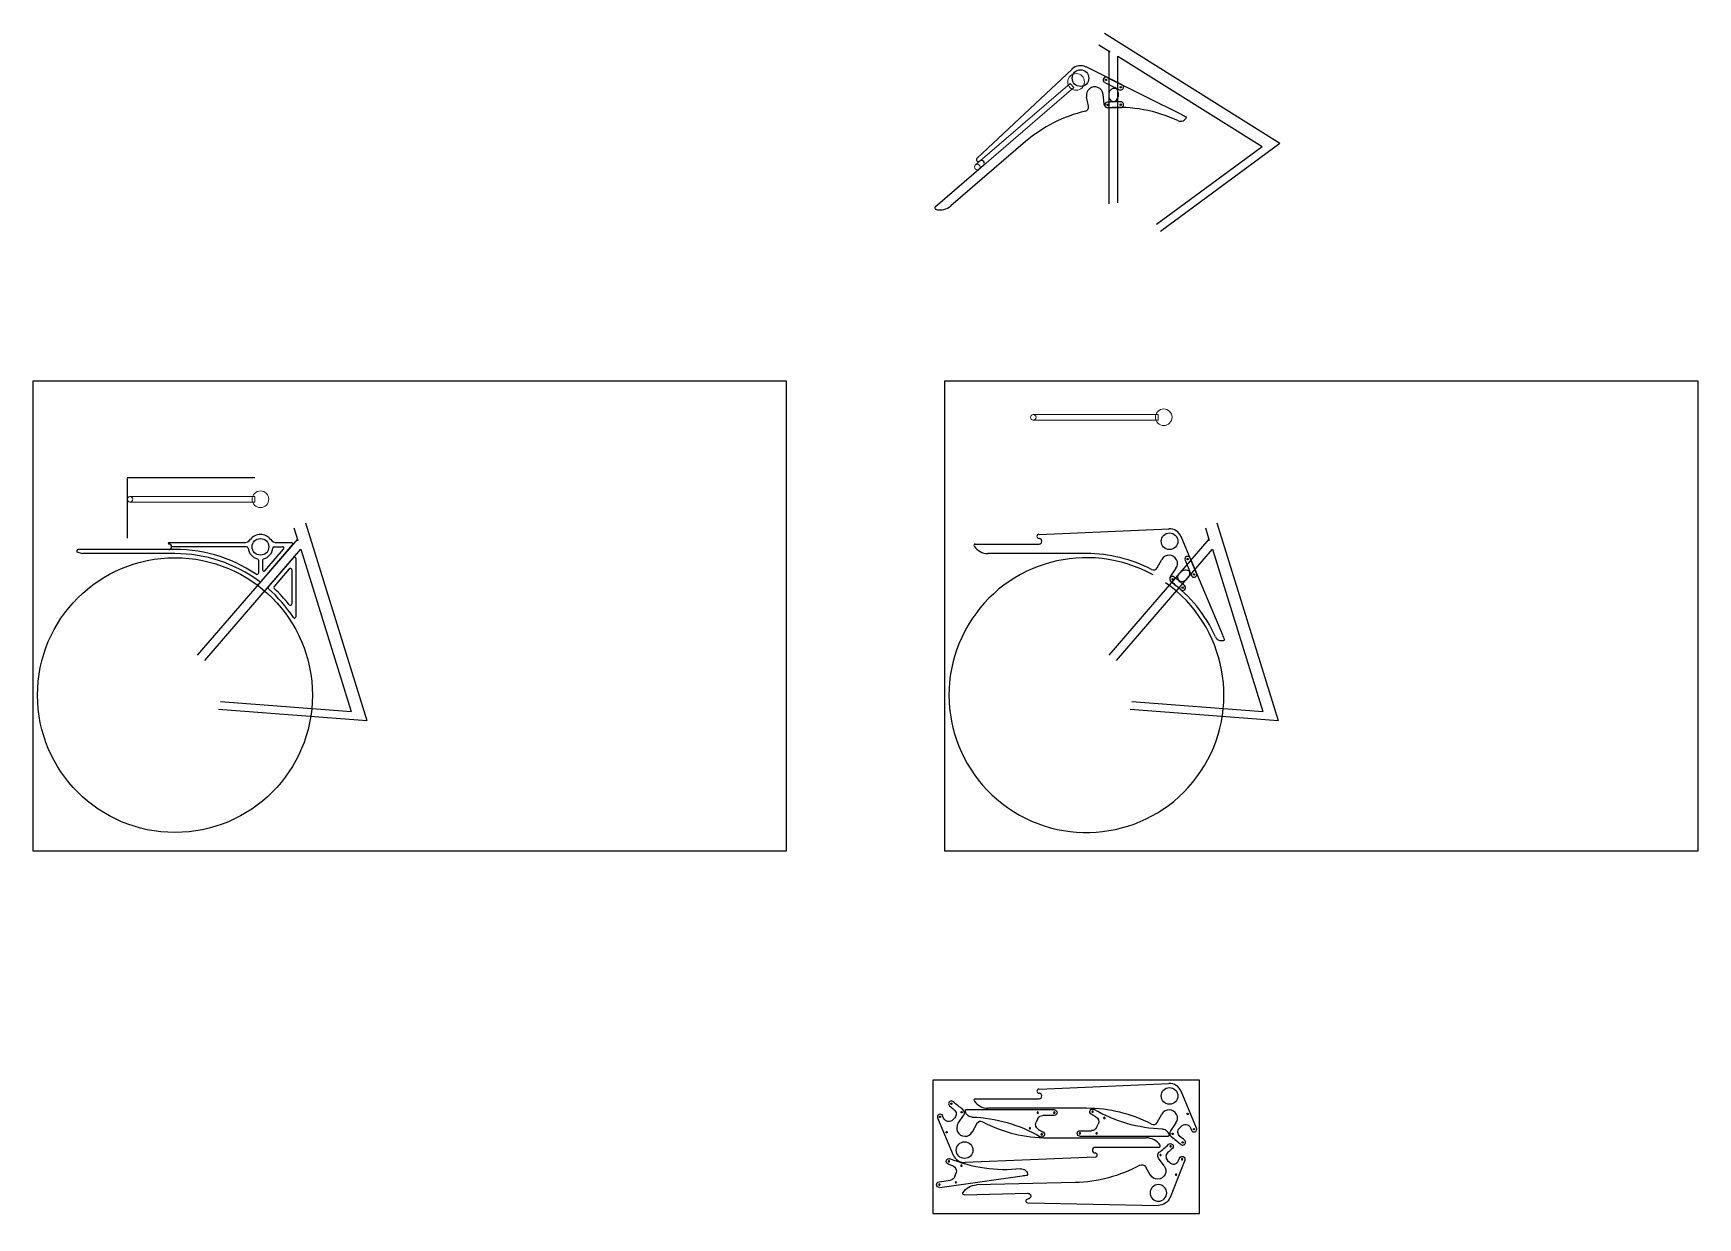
# Model space of a CAD drawing. Header units: inches. Extents: x -13 to 137, y -47 to 60.
import ezdxf

# ---------------------------------------------------------------- set-up
doc = ezdxf.new("R2010")
doc.units = ezdxf.units.IN
doc.header["$MEASUREMENT"] = 0
doc.layers.add('CUT', color=1, linetype='Continuous')
doc.layers.add('NOPLOT', color=40, linetype='Continuous', lineweight=5)
picture_1 = doc.add_image_def('image1.jpg', size_in_pixel=(784, 490))

# ---------------------------------------------------------------- blocks, each defined once
blk = doc.blocks.new('ULock')
at = {"layer": 'NOPLOT'}
for p, q in [((-11.75, 0.25), (-0.5, 0.25)), ((-0.5, 0.25), (-0.5, -0.25)), ((-0.5, -0.25), (-11.75, -0.25))]:
    blk.add_line(p, q, dxfattribs=at)
for centre, radius in [((-11.75, 0), 0.25), ((0, 0), 0.75)]:
    blk.add_circle(centre, radius, dxfattribs=at)
blk = doc.blocks.new('RackBack')
at = {"layer": 'CUT'}
for p, q in [((-11.23, 0.62), (0.48, 1.12)), ((2.96, -2.9), (1.56, 0.44)), ((-16.97, -0.25), (-11.23, -0.25)), ((-6.96, -1.11), (-15.83, -1.11)), ((-0.59, -2.39), (-0.17, -1.63))]:
    blk.add_line(p, q, dxfattribs=at)
blk.add_lwpolyline([(1.1, -2.43), (0.6, -3.14, 0.405869), (0.68, -3.66, -0.021923), (1.54, -4.36, 1), (1.88, -3.99, 0.010256), (1.46, -3.64, -0.420611), (1.4, -2.92), (1.57, -2.74, -0.557032), (2.41, -2.87), (2.5, -3.09)], format="xyb", dxfattribs=at)
for centre, radius in [((0.52, 0), 0.75), ((2.15, -1.61), 0.0625), ((2.73, -2.99), 0.0625), ((0.79, -3.42), 0.0625), ((1.71, -4.18), 0.0625)]:
    blk.add_circle(centre, radius, dxfattribs=at)
for centre, radius, start, end in [((-11.23, 0.44), 0.188, 92.4408, 270), ((-11.23, 0), 0.25, 270, 90), ((0.52, 0), 1.12, 22.7901, 92.4408), ((-16.97, -0.38), 0.125, 90, 213.636), ((-15.83, 0.39), 1.5, 213.636, 270), ((-6.96, -13.86), 12.75, 62.6005, 90), ((0.49, -2), 0.75, 324.8258, 150.9633), ((-0.92, -2.21), 0.375, 242.6005, 330.9633), ((2.73, -2.99), 0.25, 202.7901, 22.7901)]:
    blk.add_arc(centre, radius, start, end, dxfattribs=at)
blk = doc.blocks.new('RackFront')
at = {"layer": 'CUT'}
for p, q in [((-1.43, 0.04), (1.48, -6.88)), ((-1.89, -0.16), (-1.49, -1.11)), ((-1.57, -1.63), (-1.8, -1.9))]:
    blk.add_line(p, q, dxfattribs=at)
for centre in [(-1.66, -0.06), (-1.08, -1.44), (-3.02, -1.87), (-2.1, -2.63)]:
    blk.add_circle(centre, 0.0625, dxfattribs=at)
for centre, radius, start, end in [((-1.66, -0.06), 0.25, 25.1207, 202.7901), ((-1.95, -1.31), 0.5, 319.2669, 22.7901), ((-3.02, -1.87), 0.25, 53.4198, 233.4198), ((-10.77, -12.31), 12.75, 24.2959, 53.4198), ((-10.77, -12.31), 13.25, 51.3509, 53.4198), ((-2.18, -1.57), 0.5, 231.3509, 319.2669), ((1.38, -6.83), 0.578, 204.2959, 300.0873), ((18.58, 0.06), 18.46, 202.0746, 203.6016)]:
    blk.add_arc(centre, radius, start, end, dxfattribs=at)

msp = doc.modelspace()

# ---------------------------------------------------------------- linework, layer by layer
at = {"color": 0}
for p, q in [((83.21, 58.6), (84.22, 57.97)), ((83.71, 59.63), (99.51, 49.73)), ((84.13, 44.26), (84.13, 58.07)), ((84.93, 44.34), (84.93, 57.57)), ((84.93, 57.57), (97.91, 49.44)), ((88.75, 41.79), (99.51, 49.73)), ((88.41, 42.43), (97.91, 49.44)), ((10.7, 15.06), (11.06, 13.93)), ((11.75, 15.52), (17.27, -2.29)), ((92.8, 15.06), (93.15, 13.93)), ((93.84, 15.52), (99.36, -2.29)), ((2.04, 3.6), (11.06, 14.06)), ((84.13, 3.6), (93.15, 14.06)), ((2.7, 3.13), (11.33, 13.16)), ((11.33, 13.16), (15.87, -1.47)), ((84.79, 3.13), (93.43, 13.16)), ((93.43, 13.16), (97.96, -1.47)), ((3.93, -1.28), (17.27, -2.29)), ((4.09, -0.58), (15.87, -1.47)), ((86.02, -1.28), (99.36, -2.29)), ((86.19, -0.58), (97.96, -1.47))]:
    msp.add_line(p, q, dxfattribs=at)
msp.add_circle((0, 0), 12.38, dxfattribs=at)
msp.add_arc((82.09, 0), 12.38, 60.9633, 54.8258, dxfattribs=at)
at = {"layer": 'CUT'}
for p, q in [((7.2, 19.59), (-4.3, 19.59)), ((-4.3, 19.59), (-4.3, 14.13)), ((-0.55, 13.74), (6.2, 13.74)), ((7.77, 10.25), (10.6, 13.53)), ((9.2, 13.74), (10.5, 13.74)), ((-8.76, 12.87), (-8.32, 12.75)), ((-0.55, 13.11), (-8.72, 13.11)), ((0, 12.75), (-8.32, 12.75)), ((6.45, 13.36), (-0.3, 13.36)), ((7.51, 12.15), (7.51, 11)), ((7.89, 12.15), (7.89, 11.29)), ((8.1, 11.21), (9.78, 13.16)), ((10.67, 12.39), (8.4, 9.76)), ((8.94, 13.36), (9.69, 13.36)), ((10.89, 12.31), (10.89, 7.06)), ((10.3, 11.38), (8.92, 9.79)), ((10.52, 11.3), (10.52, 8.22))]:
    msp.add_line(p, q, dxfattribs=at)
msp.add_lwpolyline([(68.26, -46.7), (92.26, -46.7), (92.26, -34.7), (68.26, -34.7)], close=True, dxfattribs=at)
msp.add_circle((7.7, 13.36), 0.75, dxfattribs=at)
for centre, radius, start, end in [((-0.55, 13.68), 0.0625, 90, 270), ((-0.55, 13.36), 0.25, 270, 90), ((6.2, 14.49), 0.75, 270, 323.1301), ((7.7, 13.36), 1.12, 36.8699, 143.1301), ((7.7, 13.36), 1.12, 36.8699, 143.1301), ((9.2, 14.49), 0.75, 216.8699, 270), ((10.5, 13.61), 0.125, 319.2669, 90), ((-8.72, 12.99), 0.125, 90, 255), ((0, 0), 13.12, 56.1265, 92.3223), ((0, 0), 12.75, 53.3852, 90), ((6.45, 13.24), 0.125, 5.7392, 90), ((7.7, 13.36), 1.12, 185.7392, 255.5225), ((7.39, 12.15), 0.125, 0, 75.5225), ((8.01, 12.15), 0.125, 104.4775, 180), ((7.7, 13.36), 1.12, 284.4775, 354.2608), ((8.94, 13.24), 0.125, 90, 174.2608), ((9.69, 13.24), 0.125, 319.2669, 90), ((10.77, 12.31), 0.125, 0, 139.2669), ((7.39, 11), 0.125, 236.1265, 0), ((8.01, 11.29), 0.125, 180, 319.2669), ((10.39, 11.3), 0.125, 0, 139.2669), ((7.68, 10.33), 0.125, 233.3852, 319.2669), ((8.5, 9.67), 0.125, 139.2669, 228.7106), ((0, 0), 12.75, 33.2427, 48.7106), ((9.02, 9.71), 0.125, 139.2669, 227.1043), ((0, 0), 13.12, 38.3363, 47.1043), ((10.39, 8.22), 0.125, 218.3363, 0), ((10.77, 7.06), 0.125, 213.2427, 0)]:
    msp.add_arc(centre, radius, start, end, dxfattribs=at)

# ---------------------------------------------------------------- block references
for name, p, rotation in [('RackBack', (81.16, 55.25), 40.73308361168952), ('RackFront', (85.06, 56.56), 40.73308361168952), ('ULock', (81.16, 55.25), 40.73308361168952), ('RackBack', (71.64, -41), 180)]:
    msp.add_blockref(name, p, dxfattribs=dict(at, rotation=rotation))
for name, p in [('ULock', (89.05, 25.03)), ('ULock', (7.7, 17.64)), ('RackBack', (89.05, 13.86)), ('RackFront', (92.86, 12.31)), ('RackBack', (89.05, -36.12))]:
    msp.add_blockref(name, p, dxfattribs=at)
at = {"layer": 'CUT', "xscale": -1}
for name, p, rotation in [('RackFront', (78.61, -36.07), 292.8053645777869), ('RackFront', (82.09, -41.05), 112.8053645777869), ('RackFront', (69.64, -45.56), 120.737691178727), ('RackBack', (88.05, -44.87), 181.3529697139704)]:
    msp.add_blockref(name, p, dxfattribs=dict(at, rotation=rotation))

# ---------------------------------------------------------------- pictures from other files: only their frames are drawn
at = {"color": 0}
image = msp.add_image(picture_1, insert=(-12.76, -14.05), size_in_units=(67.81, 42.38), dxfattribs=dict(at, fade=80))
image.dxf.flags = 7
image = msp.add_image(picture_1, insert=(69.33, -14.05), size_in_units=(67.81, 42.38), dxfattribs=dict(at, fade=80))
image.dxf.flags = 7

doc.saveas('drawing.dxf')
